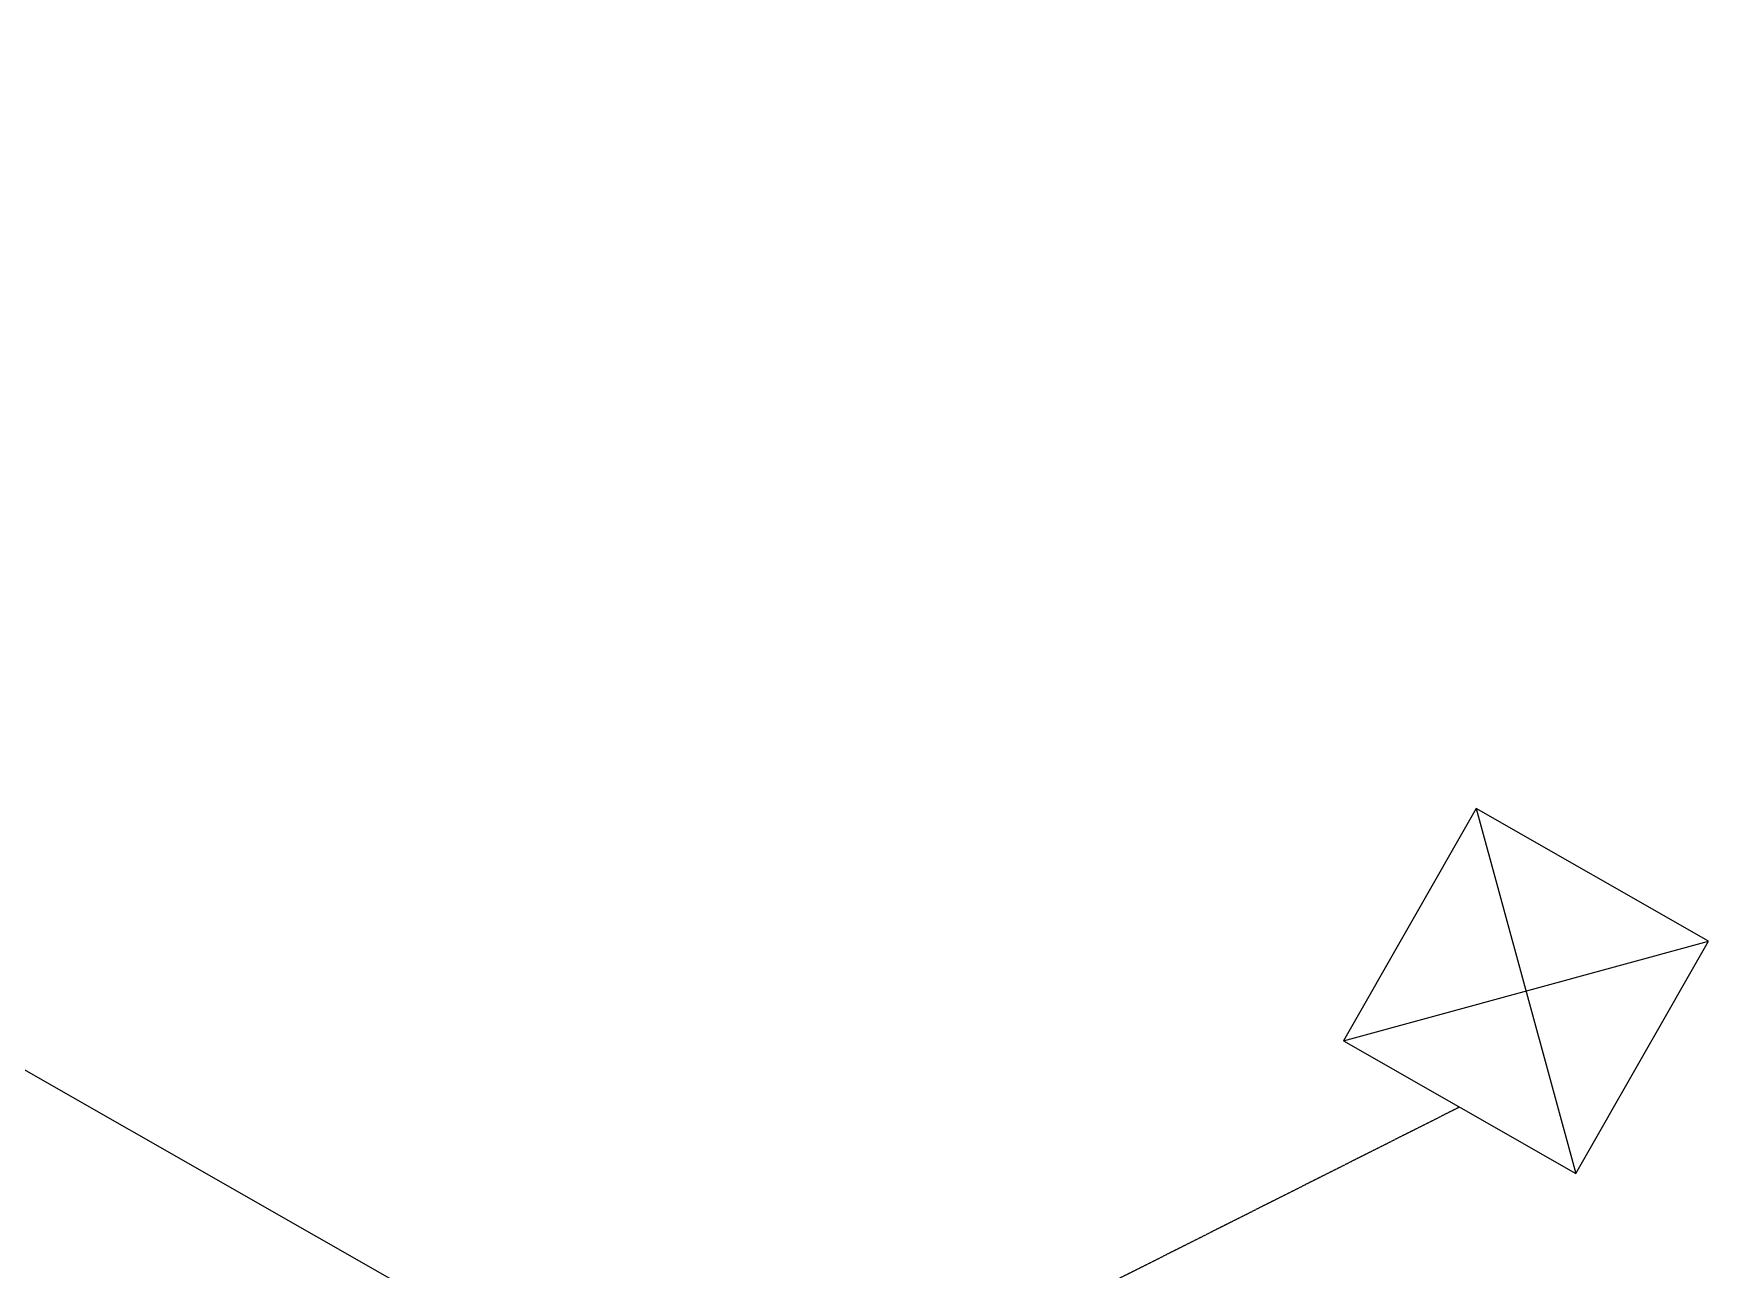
# Model space of a CAD drawing. Header units: millimetres. Extents: x 252222657 to 254795153, y 504225591 to 504550014.
# Drawn here: x 252423118 to 252427187, y 504319605 to 504322607 of the extents above; entities that cross this region are included whole.
import ezdxf
from ezdxf.lldxf.tags import DXFTag

# ---------------------------------------------------------------- set-up
doc = ezdxf.new("R2010")
doc.units = ezdxf.units.MM
doc.linetypes.add('DASHED', pattern=[0.75, 0.5, -0.25])
for name, color, linetype in [('1-계획-연결관', 7, 'Continuous'), ('1-계획-우수받이', 2, 'Continuous'), ('2-계획-오수관로', 3, 'Continuous')]:
    doc.layers.add(name, color=color, linetype=linetype)
tags = doc.linetypes.add('CDZ001', pattern='A,0.9,[123,KHCLINE.shx,S=0.00909,R=0,X=0,Y=0],-0.3,-0.5', length=1.7).pattern_tags.tags
tags[14:15] = [DXFTag(74, 4), DXFTag(75, 0), DXFTag(340, '0'), DXFTag(46, 1.0), DXFTag(50, 0.0), DXFTag(44, 0.0), DXFTag(45, 0.0)]
tags[12:13] = [DXFTag(74, 4), DXFTag(75, 0), DXFTag(340, '0'), DXFTag(46, 1.0), DXFTag(50, 0.0), DXFTag(44, 0.0), DXFTag(45, 0.0)]

# ---------------------------------------------------------------- blocks, each defined once
blk = doc.blocks.new('A$C198048F0')
at = {"layer": '1-계획-우수받이'}
blk.add_lwpolyline([(0, 0), (0.5, 0), (0.5, 0.5), (0, 0.5)], close=True, dxfattribs=at)
at = {"layer": '1-계획-우수받이', "color": 1}
for points in [[(0, 0), (0.5, 0.5)], [(0, 0.5), (0.5, 0)]]:
    blk.add_lwpolyline(points, dxfattribs=at)

msp = doc.modelspace()

# ---------------------------------------------------------------- linework, layer by layer
at = {"layer": '1-계획-연결관', "linetype": 'DASHED', "ltscale": 0.5, "elevation": 3333.33}
msp.add_lwpolyline([(252426582.08, 504319999.48), (252423528.35, 504318461.55)], dxfattribs=at)
at = {"layer": '2-계획-오수관로', "linetype": 'CDZ001', "ltscale": 3, "elevation": 3333.33}
msp.add_lwpolyline([(252426974.9, 504317874.93), (252411588.9, 504326662.97)], dxfattribs=at)

# ---------------------------------------------------------------- block references
at = {"layer": '1-계획-우수받이', "color": 206, "xscale": 1300, "yscale": 1300, "zscale": 1300, "rotation": 330.2662114258562}
msp.add_blockref('A$C198048F0', (252426299.87, 504320160.67, 3333.33), dxfattribs=at)

doc.saveas('drawing.dxf')
